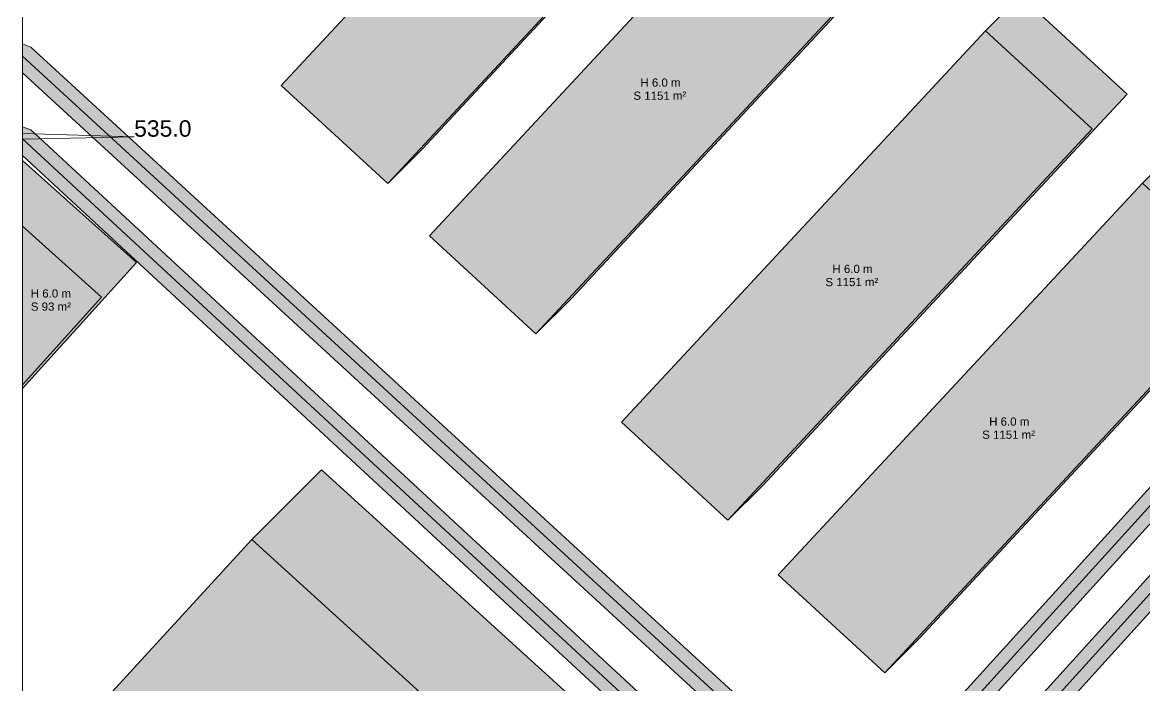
# Model space of a CAD drawing. Header units: metres. Extents: x -1 to 957, y -1 to 1062.
# Drawn here: x 0 to 136.7, y 767.2 to 848 of the extents above; entities that cross this region are included whole.
import ezdxf

# ---------------------------------------------------------------- set-up
doc = ezdxf.new("R2010")
doc.units = ezdxf.units.M
doc.header["$MEASUREMENT"] = 0
for name, color, linetype, lineweight, true_color in [('TPX_BUILDING_AREAS_TEXT', 7, 'CONTINUOUS', 0, 0x000000), ('TPX_BUILDING_HEIGHTS_TEXT', 7, 'CONTINUOUS', 0, 0x000000), ('TPX_BUILDINGS', 7, 'CONTINUOUS', 0, 0x000000), ('TPX_BUILDINGS_HATCH', 7, 'CONTINUOUS', 0, 0xf0f0f0), ('TPX_BUILDINGS_SHADOWS_HATCH', 7, 'CONTINUOUS', 0, 0x000000), ('TPX_BUILDINGS_SHADOWS_OUTLINES', 7, 'CONTINUOUS', 0, 0x000000), ('TPX_CONTOUR_LINES_5M', 7, 'CONTINUOUS', 0, 0x969696), ('TPX_CONTOUR_LINES_5M_TEXT', 7, 'CONTINUOUS', 0, 0x000000), ('TPX_FRAME_PROJECT', 7, 'CONTINUOUS', 0, 0x000000), ('TPX_ROADS_AXES', 7, 'CONTINUOUS', 0, 0x323232), ('TPX_ROADS_CONTOURS', 7, 'CONTINUOUS', 0, 0x646464), ('TPX_ROADS_HATCH', 7, 'CONTINUOUS', 0, 0xc8c8c8)]:
    doc.layers.add(name, color=color, linetype=linetype, lineweight=lineweight, true_color=true_color)
doc.styles.add('TPX_TEXTE', font='arial.ttf')

msp = doc.modelspace()

# ---------------------------------------------------------------- hatches: boundary and pattern name
at = {"layer": 'TPX_BUILDINGS_HATCH'}
for points in [[(75.93, 888.01), (31.54, 840.31), (44.53, 828.35), (56.96, 841.7), (88.92, 876.05), (75.93, 888.01)], [(93.98, 869.71), (49.59, 822), (62.58, 810.03), (75.01, 823.39), (106.97, 857.73), (93.98, 869.71)], [(117.38, 846.99), (73, 799.29), (85.98, 787.33), (98.41, 800.69), (130.37, 835.03), (117.38, 846.99)], [(136.48, 828.39), (92.09, 780.7), (105.08, 768.73), (117.51, 782.09), (149.47, 816.43), (136.48, 828.39)], [(0, 823.15), (0, 803.85), (9.64, 814.52), (0, 823.15)], [(27.95, 784.97), (9.54, 764.92), (69.97, 709.98), (88.38, 730.04), (27.95, 784.97)]]:
    msp.add_hatch(color=256, dxfattribs=at).paths.add_polyline_path(points)
at = {"layer": 'TPX_BUILDINGS_SHADOWS_HATCH'}
for points in [[(56.96, 841.7), (44.53, 828.35), (48.77, 832.59), (61.2, 845.94), (93.16, 880.29), (80.17, 892.26), (75.93, 888.01), (88.92, 876.05), (56.96, 841.7)], [(75.01, 823.39), (62.58, 810.03), (66.82, 814.27), (79.25, 827.63), (111.21, 861.97), (98.22, 873.95), (93.98, 869.71), (106.97, 857.73), (75.01, 823.39)], [(98.41, 800.69), (85.98, 787.33), (90.23, 791.57), (102.66, 804.93), (134.61, 839.27), (121.62, 851.23), (117.38, 846.99), (130.37, 835.03), (98.41, 800.69)], [(117.51, 782.09), (105.08, 768.73), (109.33, 772.98), (121.76, 786.33), (153.71, 820.67), (140.72, 832.64), (136.48, 828.39), (149.47, 816.43), (117.51, 782.09)], [(0, 803.85), (0, 803.4), (13.89, 818.76), (0, 831.19), (0, 823.15), (9.64, 814.52), (0, 803.85)], [(36.43, 793.46), (27.95, 784.97), (88.38, 730.04), (69.97, 709.98), (78.46, 718.47), (96.87, 738.53), (36.43, 793.46)]]:
    msp.add_hatch(color=256, dxfattribs=at).paths.add_polyline_path(points)
at = {"layer": 'TPX_ROADS_HATCH'}
h = msp.add_hatch(color=256, dxfattribs=at)
h.paths.add_polyline_path([(0, 835.28), (0, 831.76), (95.46, 743.39), (101.14, 738.14), (101.79, 737.79), (112.97, 734.98), (113.05, 734.96), (113.42, 735.03), (113.79, 735), (123.52, 738.04), (123.97, 738.27), (264.74, 842.84), (264.8, 842.89), (297.33, 869.91), (469.4, 995.62), (469.42, 995.64), (530.97, 1041.9), (531.34, 1042.31), (532.69, 1044.49), (532.91, 1045.33), (532.67, 1051.64), (532.66, 1051.8), (531.24, 1061.55), (528.29, 1061.55), (528.24, 1061.33), (529.68, 1051.45), (529.89, 1045.68), (528.94, 1044.12), (468.62, 998.79), (420.29, 1043.6), (407.96, 1061.55), (404.72, 1061.55), (404.9, 1060.7), (412.28, 1049.96), (401.48, 1058.51), (403.36, 1060.53), (403.74, 1061.55), (400.21, 1061.55), (399.19, 1060.46), (398.01, 1061.55), (392.28, 1061.55), (234.05, 892.83), (75.15, 1039.19), (72.9, 1041.27), (90.52, 1060.54), (90.88, 1061.55), (87.38, 1061.55), (70.69, 1043.3), (69.22, 1044.66), (60.9, 1052.32), (54.72, 1058.01), (50.88, 1061.55), (47.19, 1061.55), (47.16, 1061.49), (47.65, 1060.45), (51.57, 1056.83), (49.1, 1054.23), (41.15, 1061.55), (37.46, 1061.55), (37.44, 1061.49), (37.92, 1060.45), (47.04, 1052.05), (0, 1002.41), (0, 998.75), (0.04, 998.73), (1.09, 999.2), (49.24, 1050.02), (53.2, 1046.38), (0, 990.61), (0, 986.95), (0.04, 986.94), (1.09, 987.4), (55.41, 1044.35), (65.33, 1035.21), (225.17, 888.07), (101.95, 752.28), (1.01, 844.99), (0, 845.37), (0, 841.85), (99.89, 750.1), (96.43, 746.58), (1.02, 834.9), (0, 835.28)])
h.paths.add_polyline_path([(51.31, 1052.2), (53.78, 1054.8), (57.74, 1051.15), (55.27, 1048.55), (51.31, 1052.2)], flags=16)
h.paths.add_polyline_path([(57.48, 1046.52), (59.95, 1049.11), (67.19, 1042.45), (68.67, 1041.09), (66.25, 1038.44), (57.48, 1046.52)], flags=16)
h.paths.add_polyline_path([(68.46, 1036.4), (70.87, 1039.05), (73.11, 1036.98), (231.32, 891.27), (227.62, 889.89), (68.46, 1036.4)], flags=16)
h.paths.add_polyline_path([(98.64, 744.54), (102.1, 748.07), (105.3, 745.12), (102.04, 741.39), (98.64, 744.54)], flags=16)
h.paths.add_polyline_path([(104.15, 750.25), (227.38, 886.03), (230.36, 883.29), (107.3, 747.36), (104.15, 750.25)], flags=16)
h.paths.add_polyline_path([(104.9, 740.1), (107.24, 742.78), (109.9, 738.84), (104.9, 740.1)], flags=16)
h.paths.add_polyline_path([(109.29, 745.1), (232.76, 881.47), (241.7, 876.16), (241.74, 876.14), (251.34, 870.84), (251.52, 870.75), (263.62, 866.1), (263.78, 866.05), (274.82, 863.21), (275.05, 863.17), (282.76, 862.42), (283.24, 862.46), (283.83, 862.59), (262.92, 845.23), (122.38, 740.83), (113.96, 738.2), (109.29, 745.1)], flags=16)
h.paths.add_polyline_path([(230.1, 887.61), (233.79, 888.99), (236.21, 886.77), (232.75, 885.17), (230.1, 887.61)], flags=16)
h.paths.add_polyline_path([(235.69, 883.22), (238.73, 884.63), (245.27, 880.03), (245.48, 879.91), (258.36, 873.74), (258.54, 873.67), (268.23, 870.48), (268.46, 870.42), (279.2, 868.74), (279.3, 868.73), (286.92, 868.06), (287.3, 868.07), (290.68, 868.63), (288.09, 866.67), (282.8, 865.43), (275.45, 866.15), (264.61, 868.93), (252.7, 873.51), (243.21, 878.75), (235.69, 883.22)], flags=16)
h.paths.add_polyline_path([(236.26, 890.8), (395.09, 1060.16), (397.14, 1058.26), (395.95, 1056.98), (257.01, 907.98), (238.8, 888.47), (236.26, 890.8)], flags=16)
h.paths.add_polyline_path([(241.16, 886.59), (255.51, 901.98), (254.66, 898.02), (254.64, 897.85), (253.89, 890.44), (253.95, 889.88), (255.91, 883.12), (256.19, 882.59), (260.87, 876.82), (261.04, 876.64), (262.19, 875.63), (259.57, 876.49), (246.89, 882.56), (241.16, 886.59)], flags=16)
h.paths.add_polyline_path([(256.91, 890.43), (257.61, 897.47), (259.48, 906.24), (398.14, 1054.93), (399.42, 1056.31), (418.17, 1041.47), (466.16, 996.97), (295.81, 872.51), (287, 871.06), (279.61, 871.71), (269.36, 873.32), (263.12, 878.8), (258.71, 884.25), (256.91, 890.43)], flags=16)

# ---------------------------------------------------------------- linework, layer by layer
at = {"layer": 'TPX_BUILDINGS', "elevation": 0.04}
for points in [[(75.93, 888.01), (31.54, 840.31), (44.53, 828.35), (56.96, 841.7), (88.92, 876.05)], [(93.98, 869.71), (49.59, 822), (62.58, 810.03), (75.01, 823.39), (106.97, 857.73)], [(117.38, 846.99), (73, 799.29), (85.98, 787.33), (98.41, 800.69), (130.37, 835.03)], [(136.48, 828.39), (92.09, 780.7), (105.08, 768.73), (117.51, 782.09), (149.47, 816.43)], [(0, 823.15), (0, 803.85), (9.64, 814.52)], [(27.95, 784.97), (9.54, 764.92), (69.97, 709.98), (88.38, 730.04)]]:
    msp.add_lwpolyline(points, close=True, dxfattribs=at)
at = {"layer": 'TPX_BUILDINGS_SHADOWS_OUTLINES', "elevation": 0.04}
for points in [[(56.96, 841.7), (44.53, 828.35), (48.77, 832.59), (61.2, 845.94), (93.16, 880.29), (80.17, 892.26), (75.93, 888.01), (88.92, 876.05)], [(75.01, 823.39), (62.58, 810.03), (66.82, 814.27), (79.25, 827.63), (111.21, 861.97), (98.22, 873.95), (93.98, 869.71), (106.97, 857.73)], [(98.41, 800.69), (85.98, 787.33), (90.23, 791.57), (102.66, 804.93), (134.61, 839.27), (121.62, 851.23), (117.38, 846.99), (130.37, 835.03)], [(117.51, 782.09), (105.08, 768.73), (109.33, 772.98), (121.76, 786.33), (153.71, 820.67), (140.72, 832.64), (136.48, 828.39), (149.47, 816.43)], [(0, 803.85), (0, 803.4), (13.89, 818.76), (0, 831.19), (0, 823.15), (9.64, 814.52)], [(36.43, 793.46), (27.95, 784.97), (88.38, 730.04), (69.97, 709.98), (78.46, 718.47), (96.87, 738.53)]]:
    msp.add_lwpolyline(points, close=True, dxfattribs=at)
at = {"layer": 'TPX_CONTOUR_LINES_5M', "elevation": 0.05}
msp.add_lwpolyline([(0, 833.77), (13.61, 834.07), (0, 834.47)], dxfattribs=at)
at = {"layer": 'TPX_FRAME_PROJECT', "elevation": 0}
msp.add_lwpolyline([(0, 0), (954.81, 0), (954.81, 1061.55), (0, 1061.55)], close=True, dxfattribs=at)
at = {"layer": 'TPX_ROADS_AXES', "elevation": 0.03}
for points in [[(102.16, 739.24), (107.39, 745.23), (232.47, 883.39), (238.88, 886.35), (258.1, 906.96), (397.05, 1055.96), (399.27, 1058.34), (402.26, 1061.55)], [(96.48, 744.49), (102.04, 750.15), (227.28, 888.16)], [(113.34, 736.43), (107.39, 745.23), (102.04, 750.15), (0, 843.89)], [(0, 833.8), (96.48, 744.49), (102.16, 739.24), (113.34, 736.43)]]:
    msp.add_lwpolyline(points, dxfattribs=at)
at = {"layer": 'TPX_ROADS_CONTOURS', "elevation": 0.03}
msp.add_lwpolyline([(225.17, 888.07), (101.95, 752.28), (1.01, 844.99), (0, 845.37), (0, 841.85), (99.89, 750.1), (96.43, 746.58), (1.02, 834.9), (0, 835.28), (0, 831.76), (95.46, 743.39), (101.14, 738.14), (101.79, 737.79), (112.97, 734.98), (113.05, 734.96), (113.42, 735.03), (113.79, 735), (123.52, 738.04), (123.97, 738.27), (264.74, 842.84)], dxfattribs=at)
for points in [[(104.15, 750.25), (227.38, 886.03), (230.36, 883.29), (107.3, 747.36)], [(109.29, 745.1), (232.76, 881.47), (241.7, 876.16), (241.74, 876.14), (251.34, 870.84), (251.52, 870.75), (263.62, 866.1), (263.78, 866.05), (274.82, 863.21), (275.05, 863.17), (282.76, 862.42), (283.24, 862.46), (283.83, 862.59), (262.92, 845.23), (122.38, 740.83), (113.96, 738.2)]]:
    msp.add_lwpolyline(points, close=True, dxfattribs=at)

# ---------------------------------------------------------------- texts
at = {"layer": 'TPX_BUILDING_AREAS_TEXT', "style": 'TPX_TEXTE'}
for s, p in [('S 1151 m²', (74.46, 838.57, 0.05)), ('S 1151 m²', (97.86, 815.86, 0.05)), ('S 93 m²', (1.02, 812.87, 0.05)), ('S 1151 m²', (116.96, 797.26, 0.05))]:
    msp.add_text(s, height=1, dxfattribs=at).set_placement(p)
at = {"layer": 'TPX_BUILDING_HEIGHTS_TEXT', "style": 'TPX_TEXTE'}
for p in [(75.31, 840.17, 0.05), (98.71, 817.46, 0.05), (1.02, 814.47, 0.05), (117.81, 798.86, 0.05)]:
    msp.add_text('H 6.0 m', height=1, dxfattribs=at).set_placement(p)
at = {"layer": 'TPX_CONTOUR_LINES_5M_TEXT', "style": 'TPX_TEXTE'}
msp.add_text('535.0', height=2, dxfattribs=at).set_placement((13.61, 834.07, 0.05))

doc.saveas('drawing.dxf')
